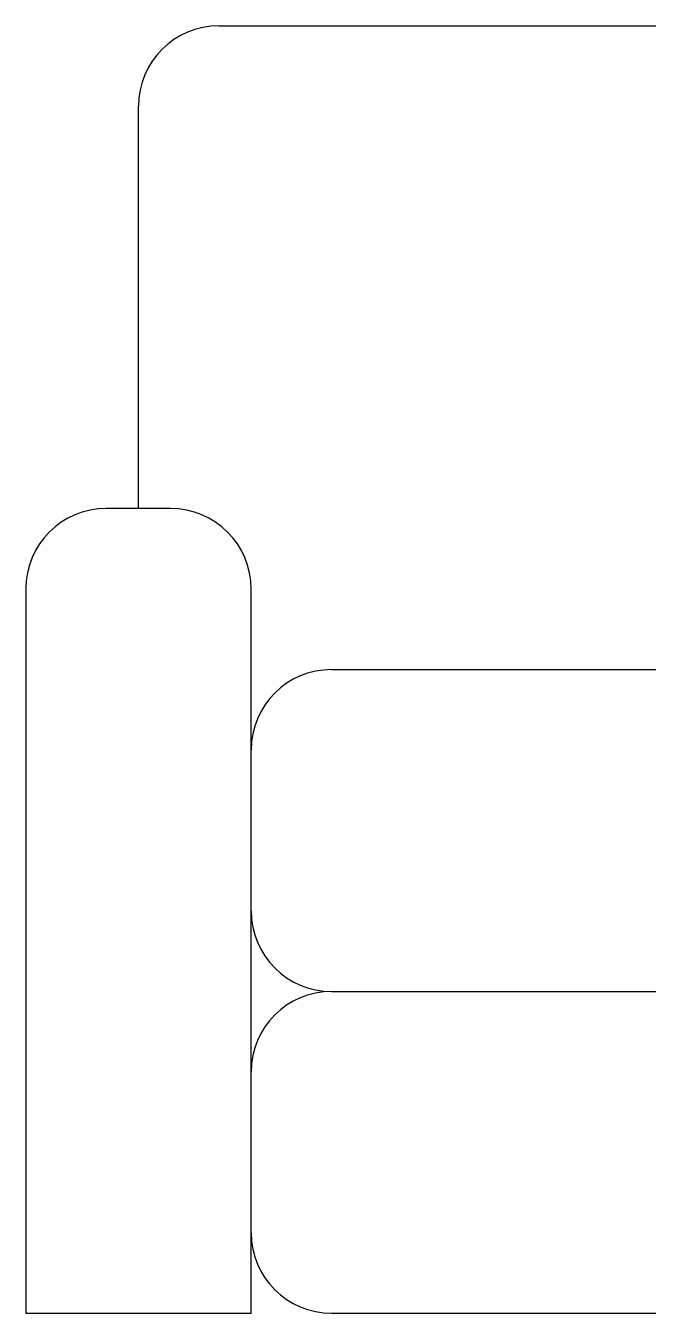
# Model space of a CAD drawing. Header units: inches. Extents: x 11.4 to 53.9, y 10.8 to 35.6.
# Drawn here: x 28.211 to 28.598, y 30.097 to 30.897 of the extents above; entities that cross this region are included whole.
import ezdxf

# ---------------------------------------------------------------- set-up
doc = ezdxf.new("R2010")
doc.units = ezdxf.units.IN
doc.header["$MEASUREMENT"] = 0
doc.layers.add('4', color=4, linetype='Continuous')

msp = doc.modelspace()

# ---------------------------------------------------------------- linework, layer by layer
at = {"layer": '4'}
for p, q in [((28.33088, 30.89745), (31.44027, 30.89745)), ((28.28088, 30.59745), (28.28088, 30.84745)), ((28.30088, 30.59745), (28.26088, 30.59745)), ((28.21088, 30.54745), (28.21088, 30.09735)), ((28.35088, 30.09735), (28.35088, 30.54745)), ((28.40088, 30.49735), (31.36966, 30.49735)), ((28.40088, 30.29735), (31.36966, 30.29735)), ((28.21088, 30.09735), (28.35088, 30.09735)), ((28.40088, 30.09735), (31.36966, 30.09735))]:
    msp.add_line(p, q, dxfattribs=at)
for centre, start, end in [((28.33088, 30.84745), 90, 180), ((28.26088, 30.54745), 90, 180), ((28.30088, 30.54745), 0, 90), ((28.40088, 30.44735), 90, 180), ((28.40088, 30.34735), 180, 270), ((28.40088, 30.24735), 90, 180), ((28.40088, 30.14735), 180, 270)]:
    msp.add_arc(centre, 0.05, start, end, dxfattribs=at)

doc.saveas('drawing.dxf')
